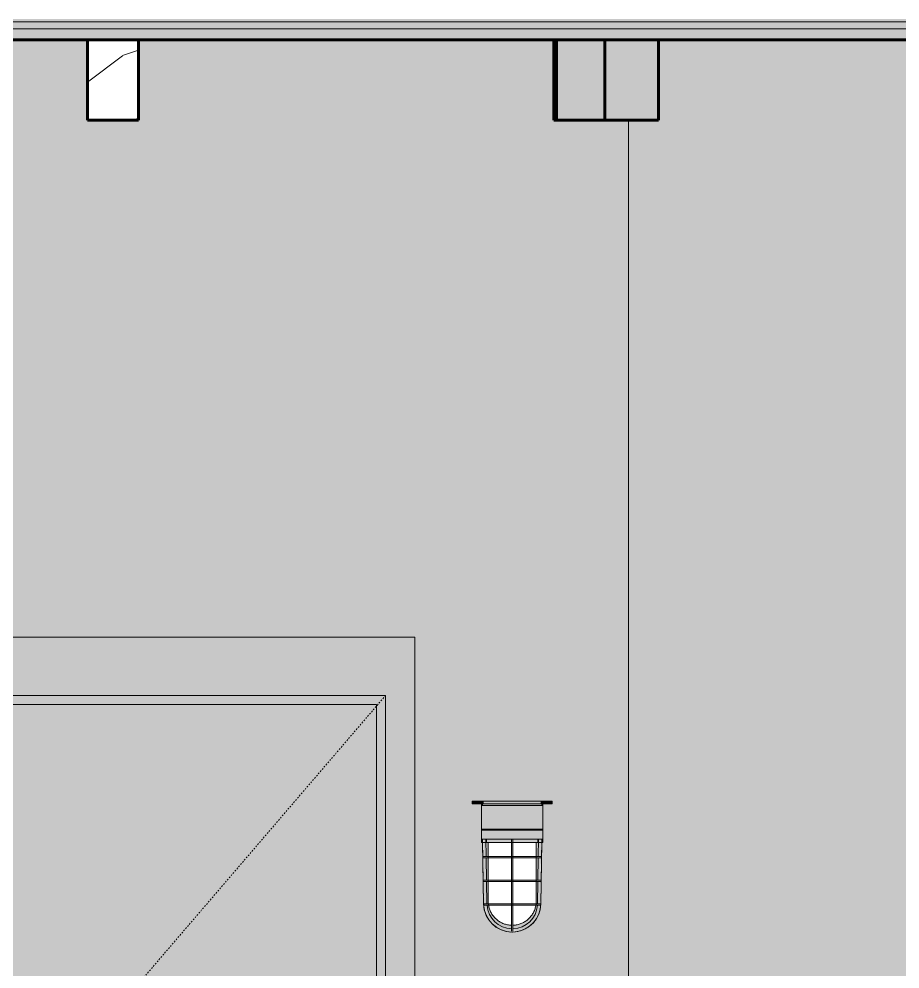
# Model space of a CAD drawing. Header units: inches. Extents: x -3547 to 1646, y 123 to 485.
# Drawn here: x -2695.6 to -2635.1, y 201.2 to 266.4 of the extents above; entities that cross this region are included whole.
import ezdxf

# ---------------------------------------------------------------- set-up
doc = ezdxf.new("R2010")
doc.units = ezdxf.units.IN
doc.header["$MEASUREMENT"] = 0
doc.linetypes.add('Dash 1_16_', pattern=[0.125, 0.0625, -0.0625])
for name, color, linetype, lineweight in [('0-1', 7, 'Continuous', 5), ('0-2', 7, 'Continuous', 9), ('A-DOOR', 31, 'Continuous', 18), ('A-DOOR-1', 31, 'Continuous', 9), ('A-DOOR-2', 31, 'Dash 1_16_', 9), ('A-DOOR-FRAM', 31, 'Continuous', 9), ('A-DOOR-FRAM-1', 31, 'Continuous', 18), ('A-FLOR-1', 8, 'Continuous', 5), ('A-FLOR-2', 250, 'Continuous', 60), ('A-FLOR-MCUT-1', 10, 'Continuous', 18), ('A-FLOR-PATT-1', 7, 'Continuous', 9), ('A-FLOR-PATT-3', 253, 'Continuous', 9), ('E-LITE-EQPM', 33, 'Continuous', 9), ('I-WALL', 2, 'Continuous', 18), ('I-WALL-1', 2, 'Continuous', 5), ('S-BEAM', 12, 'Continuous', 9), ('S-BEAM-1', 250, 'Continuous', 60), ('S-BEAM-3', 35, 'Continuous', 9)]:
    doc.layers.add(name, color=color, linetype=linetype, lineweight=lineweight)
pattern_1 = [(216.87, (-3000.367, 7.997), (23.9897714, 15.993643), [3.998, -35.986]), (206.565, (-2995.569, 5.598), (-7.99708, -7.99662), [8.941, -8.941]), (198.435, (-2995.569, 1.599), (-15.993845, -7.997098), [5.058, -20.23])]

# ---------------------------------------------------------------- blocks, each defined once
blk = doc.blocks.new('CTR - 1st Phase - Shell_rvt-1-INTERIOR ELEVATION - CORRIDOR WEST _202_W_ - 2ND FLOOR - EAST WALL')
at = {"layer": 'A-FLOR-1'}
blk.add_hatch(color=256, dxfattribs=at).paths.add_polyline_path([(-2456.072, 265.75), (-2448.735, 265.75), (-2448.735, 266.25), (-3498.932, 266.25), (-3498.932, 265.75), (-2464.283, 265.75)], flags=0)
at = {"layer": 'A-FLOR-PATT-1'}
h = blk.add_hatch(dxfattribs=at)
h.set_pattern_fill('FP_3', color=256, style=0, pattern_type=2)
h.set_pattern_definition([(0, (-3003.566, 0), (0, 2.399), []), (315, (-3003.566, 0), (2.398506, 0), [3.393, -3.393]), (45, (-3003.566, 0), (2.398506, 0), [3.393, -3.393])])
h.paths.add_polyline_path([(-3277.222, 265), (-2448.735, 265), (-2448.735, 265.75), (-3498.932, 265.75), (-3498.932, 265), (-3285.433, 265)], flags=0)
at = {"layer": 'A-FLOR-PATT-3'}
h = blk.add_hatch(dxfattribs=at)
h.set_pattern_fill('FP_4', color=256, style=0, pattern_type=2)
h.set_pattern_definition([(0, (-3003.566, 0), (7.68, 1.92), [0.634, -5.126, 0.634, -5.126, -30.72]), (0, (-3003.566, 0), (7.68, 1.92), [-11.52, 0.634, -10.886, 0.634, -5.126, -13.44]), (0, (-3003.566, 0), (7.68, 1.92), [-28.8, 0.634, -3.206, 0.634, -8.966]), (120, (-3000.686, 0.96), (-5.502769, 5.691075), [0.634, -5.126, 0.634, -5.126, -30.72]), (120, (-3000.686, 0.96), (-5.502769, 5.691075), [-11.52, 0.634, -10.886, 0.634, -5.126, -13.44]), (120, (-3000.686, 0.96), (-5.502769, 5.691075), [-28.8, 0.634, -3.206, 0.634, -8.966]), (240, (-2999.726, 4.8), (-2.177231, -7.611075), [0.634, -5.126, 0.634, -5.126, -30.72]), (240, (-2999.726, 4.8), (-2.177231, -7.611075), [-11.52, 0.634, -10.886, 0.634, -5.126, -13.44]), (240, (-2999.726, 4.8), (-2.177231, -7.611075), [-28.8, 0.634, -3.206, 0.634, -8.966])])
h.paths.add_polyline_path([(-2456.072, 266.25), (-2448.735, 266.25), (-2448.735, 266.436), (-3498.932, 266.436), (-3498.932, 266.25), (-2464.283, 266.25)], flags=0)
at = {"layer": 'A-FLOR-2'}
blk.add_line((-3498.932, 265), (-2448.735, 265), dxfattribs=at)
at = {"layer": 'A-FLOR-MCUT-1'}
for p, q in [((-2448.735, 266.25), (-3498.932, 266.25)), ((-2448.735, 265.75), (-3498.932, 265.75))]:
    blk.add_line(p, q, dxfattribs=at)
blk = doc.blocks.new('LVL-Laminated Veneer Lumber - 4X6 S_ PINE - NO_ 1-V21-INTERIOR ELEVATION - CORRIDOR WEST _202_W_ - 2ND FLOOR - EAST WALL')
at = {"layer": 'S-BEAM'}
h = blk.add_hatch(dxfattribs=at)
h.set_pattern_fill('FP_7', color=256, style=0, pattern_type=2)
h.set_pattern_definition(pattern_1)
h.paths.add_polyline_path([(-2687.374, 259.5), (-2687.374, 265), (-2690.874, 265), (-2690.874, 259.5)], flags=0)
at = {"layer": 'S-BEAM-1'}
for p, q in [((-2687.374, 265), (-2690.874, 265)), ((-2690.874, 265), (-2690.874, 259.5)), ((-2687.374, 259.5), (-2687.374, 265)), ((-2690.874, 259.5), (-2687.374, 259.5))]:
    blk.add_line(p, q, dxfattribs=at)
blk = doc.blocks.new('LVL-Laminated Veneer Lumber - _2_SISTERED 4X6 PINE-2259914-INTERIOR ELEVATION - CORRIDOR WEST _202_W_ - 2ND FLOOR - EAST WALL')
at = {"layer": 'S-BEAM-3'}
blk.add_hatch(color=256, dxfattribs=at).paths.add_polyline_path([(-3401.674, 259.5), (-3401.674, 265), (-3408.674, 265), (-3408.674, 259.5), (-3402.549, 259.5)], flags=0)
at = {"layer": 'S-BEAM-1'}
for p, q in [((-3401.674, 265), (-3408.674, 265)), ((-3408.674, 265), (-3408.674, 259.5)), ((-3401.674, 259.5), (-3401.674, 265)), ((-3408.674, 259.5), (-3401.674, 259.5))]:
    blk.add_line(p, q, dxfattribs=at)
blk = doc.blocks.new('LVL-Laminated Veneer Lumber - 4X6 S_ PINE - NO_ 1-V22-INTERIOR ELEVATION - CORRIDOR WEST _202_W_ - 2ND FLOOR - EAST WALL')
at = {"layer": 'S-BEAM'}
h = blk.add_hatch(dxfattribs=at)
h.set_pattern_fill('FP_7', color=256, style=0, pattern_type=2)
h.set_pattern_definition(pattern_1)
h.paths.add_polyline_path([(-2658.674, 259.5), (-2658.674, 265), (-2658.874, 265), (-2658.874, 259.5)], flags=0)
at = {"layer": 'S-BEAM-1'}
for p, q in [((-2655.374, 265), (-2658.874, 265)), ((-2658.874, 265), (-2658.874, 259.5)), ((-2655.374, 259.5), (-2655.374, 265)), ((-2658.874, 259.5), (-2655.374, 259.5))]:
    blk.add_line(p, q, dxfattribs=at)
blk = doc.blocks.new('CTR - 1st Phase - Structure_rvt-1-INTERIOR ELEVATION - CORRIDOR WEST _202_W_ - 2ND FLOOR - EAST WALL')
at = {"layer": '0-2'}
for name, p in [('LVL-Laminated Veneer Lumber - 4X6 S_ PINE - NO_ 1-V21-INTERIOR ELEVATION - CORRIDOR WEST _202_W_ - 2ND FLOOR - EAST WALL', (0, 0)), ('LVL-Laminated Veneer Lumber - 4X6 S_ PINE - NO_ 1-V22-INTERIOR ELEVATION - CORRIDOR WEST _202_W_ - 2ND FLOOR - EAST WALL', (0, 0)), ('LVL-Laminated Veneer Lumber - _2_SISTERED 4X6 PINE-2259914-INTERIOR ELEVATION - CORRIDOR WEST _202_W_ - 2ND FLOOR - EAST WALL', (750, 0))]:
    blk.add_blockref(name, p, dxfattribs=at)
blk = doc.blocks.new('Lighting-Flood-Cooper-All-Pro-VT1730-LED - Lighting-Flood-Cooper-All-Pro-VT1730-LED-V23-INTERIOR ELEVATION - CORRIDOR WEST _202_W_ - 2ND FLOOR - EAST WALL')
at = {"layer": 'E-LITE-EQPM'}
for points in [[(-2664.281, 212.562), (-2664.281, 212.75), (-2664.472, 212.75), (-2664.457, 212.562), (-2664.338, 212.562)], [(-2664.281, 212.562), (-2664.072, 212.562), (-2664.072, 212.75), (-2664.281, 212.75)], [(-2663.824, 212.562), (-2663.709, 212.562), (-2663.724, 212.75), (-2664.072, 212.75), (-2664.072, 212.562), (-2663.927, 212.562)], [(-2660.302, 212.562), (-2659.738, 212.562), (-2659.749, 212.75), (-2663.709, 212.75), (-2663.699, 212.562), (-2660.333, 212.562)], [(-2659.624, 212.562), (-2659.375, 212.562), (-2659.375, 212.75), (-2659.738, 212.75), (-2659.726, 212.562), (-2659.643, 212.562)], [(-2659.306, 212.562), (-2659.167, 212.562), (-2659.167, 212.75), (-2659.375, 212.75), (-2659.375, 212.562)], [(-2659.11, 212.562), (-2658.976, 212.562), (-2658.99, 212.75), (-2659.167, 212.75), (-2659.167, 212.562)], [(-2663.824, 210.812), (-2659.624, 210.812), (-2659.624, 212.437), (-2663.824, 212.437), (-2663.824, 211.398)], [(-2663.625, 212.437), (-2659.686, 212.437), (-2659.686, 212.562), (-2663.761, 212.562), (-2663.761, 212.437), (-2663.699, 212.437)], [(-2663.824, 210.125), (-2659.624, 210.125), (-2659.624, 210.75), (-2663.824, 210.75), (-2663.824, 210.656)], [(-2663.313, 210.75), (-2659.655, 210.75), (-2659.655, 210.812), (-2663.792, 210.812), (-2663.792, 210.75), (-2663.324, 210.75)], [(-2663.683, 205.678), (-2663.639, 205.69), (-2663.738, 210.125), (-2663.76, 210.125), (-2663.707, 207.069), (-2663.7, 206.627), (-2663.683, 205.679)], [(-2659.765, 205.678), (-2659.717, 208.652), (-2659.703, 209.176), (-2659.7, 210.125), (-2659.731, 210.125), (-2659.787, 205.679), (-2659.77, 205.679)], [(-2660.049, 207.221), (-2659.763, 207.24), (-2659.79, 207.315), (-2661.677, 207.294), (-2661.724, 207.27), (-2661.764, 207.289), (-2661.771, 207.315), (-2663.67, 207.311), (-2663.684, 207.24), (-2663.439, 207.221), (-2661.771, 207.242), (-2661.756, 207.257), (-2661.724, 207.265), (-2661.677, 207.245), (-2661.677, 207.221), (-2660.074, 207.221)], [(-2659.963, 207.221), (-2659.972, 207.232), (-2659.972, 207.221)], [(-2661.668, 203.752), (-2661.613, 203.765), (-2661.359, 203.79), (-2660.866, 203.952), (-2660.541, 204.158), (-2660.333, 204.34), (-2660.066, 204.662), (-2659.897, 205.022), (-2659.842, 205.157), (-2659.787, 205.449), (-2659.79, 205.679), (-2659.798, 205.664), (-2659.816, 205.613), (-2659.827, 205.606), (-2660.034, 204.828), (-2660.541, 204.206), (-2661.302, 203.844), (-2661.706, 203.826), (-2661.706, 203.77), (-2661.733, 203.776), (-2661.771, 203.844), (-2662.145, 203.844), (-2662.907, 204.206), (-2663.439, 204.86), (-2663.641, 205.613), (-2663.652, 205.626), (-2663.67, 205.679), (-2663.677, 205.679), (-2663.632, 205.283), (-2663.606, 205.157), (-2663.381, 204.662), (-2663.173, 204.402), (-2662.977, 204.206), (-2662.526, 203.925), (-2662.145, 203.805), (-2661.925, 203.762), (-2661.689, 203.753)], [(-2663.404, 205.596), (-2661.77, 205.6), (-2661.747, 205.639), (-2661.699, 205.637), (-2661.681, 205.624), (-2661.677, 205.596), (-2659.794, 205.615), (-2659.821, 205.69), (-2661.682, 205.67), (-2661.731, 205.645), (-2661.758, 205.673), (-2661.771, 205.69), (-2663.647, 205.669), (-2663.65, 205.615), (-2663.42, 205.596), (-2663.412, 205.596)]]:
    blk.add_hatch(color=256, dxfattribs=at).paths.add_polyline_path(points, flags=0)
h = blk.add_hatch(color=256, dxfattribs=at)
h.paths.add_polyline_path([(-2662.145, 203.844), (-2661.771, 203.844), (-2661.781, 203.994), (-2662.593, 204.217), (-2663.224, 204.86), (-2663.455, 205.596), (-2663.619, 205.596), (-2663.412, 204.827), (-2662.906, 204.206), (-2662.386, 203.959)], flags=0)
h.paths.add_polyline_path([(-2661.302, 203.844), (-2660.541, 204.206), (-2660.009, 204.86), (-2659.825, 205.612), (-2660.015, 205.594), (-2660.232, 204.828), (-2660.866, 204.206), (-2661.677, 203.991), (-2661.677, 203.844), (-2661.359, 203.844)], flags=0)
h.paths.add_polyline_path([(-2659.809, 205.686), (-2659.781, 207.237), (-2659.924, 207.221), (-2659.963, 207.221), (-2659.99, 205.69), (-2659.809, 205.686)], flags=0)
h.paths.add_polyline_path([(-2663.639, 205.686), (-2663.555, 205.69), (-2663.458, 205.69), (-2663.484, 207.221), (-2663.666, 207.221), (-2663.639, 205.69)], flags=0)
h.paths.add_polyline_path([(-2659.78, 207.312), (-2659.753, 208.861), (-2659.898, 208.846), (-2659.935, 208.846), (-2659.962, 207.315), (-2659.79, 207.315)], flags=0)
h.paths.add_polyline_path([(-2663.667, 207.312), (-2663.585, 207.315), (-2663.486, 207.321), (-2663.513, 208.846), (-2663.694, 208.846), (-2663.667, 207.315)], flags=0)
h.paths.add_polyline_path([(-2659.752, 208.937), (-2659.731, 210.125), (-2659.913, 210.125), (-2659.933, 208.94), (-2659.762, 208.94)], flags=0)
h.paths.add_polyline_path([(-2663.696, 208.937), (-2663.613, 208.94), (-2663.514, 208.94), (-2663.535, 210.125), (-2663.716, 210.125), (-2663.696, 208.94)], flags=0)
h = blk.add_hatch(color=256, dxfattribs=at)
h.paths.add_polyline_path([(-2663.457, 209.899), (-2661.768, 209.899), (-2661.771, 210.125), (-2663.492, 210.125), (-2663.492, 209.899)], flags=0)
h.paths.add_polyline_path([(-2660.074, 209.899), (-2659.956, 209.899), (-2659.956, 210.125), (-2661.688, 210.107), (-2661.677, 209.899), (-2660.074, 209.899)], flags=0)
h = blk.add_hatch(color=256, dxfattribs=at)
h.paths.add_polyline_path([(-2661.718, 205.678), (-2661.688, 205.69), (-2661.677, 206.235), (-2661.696, 207.261), (-2661.74, 207.265), (-2661.771, 207.242), (-2661.75, 205.679), (-2661.724, 205.678)], flags=0)
h.paths.add_polyline_path([(-2661.733, 207.27), (-2661.684, 207.286), (-2661.677, 207.321), (-2661.699, 208.89), (-2661.691, 208.906), (-2661.677, 208.94), (-2661.697, 210.125), (-2661.759, 210.125), (-2661.771, 209.36), (-2661.751, 208.905), (-2661.754, 208.881), (-2661.771, 208.846), (-2661.749, 207.274), (-2661.74, 207.272)], flags=0)
h.paths.add_polyline_path([(-2661.691, 208.46), (-2661.691, 208.46), (-2661.691, 208.637)], flags=0)
h = blk.add_hatch(color=256, dxfattribs=at)
h.paths.add_polyline_path([(-2663.393, 208.846), (-2661.771, 208.85), (-2661.752, 208.882), (-2661.751, 208.905), (-2661.771, 208.94), (-2663.703, 208.925), (-2663.712, 208.864), (-2663.462, 208.846), (-2663.412, 208.846)], flags=0)
h.paths.add_polyline_path([(-2660.054, 208.846), (-2659.735, 208.864), (-2659.762, 208.94), (-2661.677, 208.919), (-2661.69, 208.882), (-2661.616, 208.846), (-2660.056, 208.846)], flags=0)
h = blk.add_hatch(color=256, dxfattribs=at)
h.paths.add_polyline_path([(-2661.729, 203.762), (-2661.691, 203.784), (-2661.691, 203.835), (-2661.677, 203.844), (-2661.697, 205.636), (-2661.749, 205.639), (-2661.756, 205.631), (-2661.77, 205.596), (-2661.771, 203.844), (-2661.748, 203.826), (-2661.729, 203.764)], flags=0)
h.paths.add_polyline_path([(-2661.724, 205.644), (-2661.682, 205.673), (-2661.697, 205.679), (-2661.758, 205.659), (-2661.724, 205.645)], flags=0)
for p, q in [((-2664.474, 212.75), (-2664.474, 212.562)), ((-2664.472, 212.75), (-2664.281, 212.75)), ((-2664.281, 212.75), (-2664.072, 212.75)), ((-2664.281, 212.562), (-2664.281, 212.75)), ((-2664.072, 212.75), (-2663.709, 212.75)), ((-2659.624, 212.75), (-2663.824, 212.75)), ((-2663.824, 212.75), (-2663.824, 209.899)), ((-2663.709, 212.75), (-2659.738, 212.75)), ((-2663.709, 212.562), (-2663.709, 212.75)), ((-2659.738, 212.75), (-2659.375, 212.75)), ((-2659.738, 212.75), (-2659.738, 212.562)), ((-2659.624, 209.899), (-2659.624, 212.75)), ((-2659.375, 212.75), (-2659.167, 212.75)), ((-2659.167, 212.75), (-2658.976, 212.75)), ((-2659.167, 212.562), (-2659.167, 212.75)), ((-2658.974, 212.562), (-2658.974, 212.75)), ((-2664.281, 212.562), (-2664.472, 212.562)), ((-2664.072, 212.562), (-2664.281, 212.562)), ((-2663.709, 212.562), (-2664.072, 212.562)), ((-2663.824, 212.437), (-2663.824, 210.812)), ((-2663.824, 212.437), (-2659.624, 212.437)), ((-2663.761, 212.562), (-2663.761, 212.437)), ((-2659.738, 212.562), (-2663.709, 212.562)), ((-2659.375, 212.562), (-2659.738, 212.562)), ((-2659.686, 212.437), (-2659.686, 212.562)), ((-2659.624, 210.812), (-2659.624, 212.437)), ((-2659.167, 212.562), (-2659.375, 212.562)), ((-2658.976, 212.562), (-2659.167, 212.562)), ((-2663.824, 210.812), (-2659.624, 210.812)), ((-2663.824, 210.75), (-2663.824, 210.125)), ((-2663.824, 210.75), (-2659.624, 210.75)), ((-2663.792, 210.812), (-2663.792, 210.75)), ((-2659.655, 210.75), (-2659.655, 210.812)), ((-2659.624, 210.125), (-2659.624, 210.75)), ((-2663.824, 210.125), (-2659.624, 210.125)), ((-2663.763, 210.125), (-2663.686, 205.678)), ((-2663.514, 208.94), (-2663.535, 210.125)), ((-2663.492, 210.125), (-2663.492, 209.899)), ((-2661.771, 210.126), (-2661.771, 205.679)), ((-2661.677, 205.679), (-2661.677, 210.126)), ((-2659.956, 209.899), (-2659.956, 210.125)), ((-2659.933, 208.94), (-2659.913, 210.125)), ((-2659.762, 205.678), (-2659.684, 210.125)), ((-2663.824, 209.899), (-2659.624, 209.899)), ((-2663.759, 209.899), (-2663.686, 205.681)), ((-2663.492, 209.899), (-2661.769, 209.899)), ((-2663.374, 209.899), (-2663.374, 205.871)), ((-2661.679, 209.899), (-2659.956, 209.899)), ((-2660.074, 205.871), (-2660.074, 209.899)), ((-2659.688, 209.899), (-2659.762, 205.681)), ((-2663.486, 207.321), (-2663.513, 208.846)), ((-2659.961, 207.321), (-2659.935, 208.855)), ((-2659.903, 208.846), (-2659.876, 208.846)), ((-2663.457, 205.686), (-2663.484, 207.224)), ((-2659.99, 205.686), (-2659.963, 207.23)), ((-2659.922, 207.221), (-2659.903, 207.221)), ((-2661.677, 205.303), (-2661.677, 205.596)), ((-2659.951, 205.596), (-2659.931, 205.596)), ((-2661.771, 203.991), (-2661.771, 204.206)), ((-2661.677, 204.206), (-2661.677, 203.991)), ((-2661.771, 203.844), (-2661.771, 203.978)), ((-2661.677, 203.978), (-2661.677, 203.844))]:
    blk.add_line(p, q, dxfattribs=at)
at = {"layer": 'E-LITE-EQPM', "flags": 128}
for points in [[(-2663.696, 208.846), (-2663.698, 208.846), (-2663.699, 208.846), (-2663.701, 208.846), (-2663.703, 208.846), (-2663.705, 208.847), (-2663.707, 208.847), (-2663.709, 208.848), (-2663.71, 208.848), (-2663.712, 208.849), (-2663.714, 208.85), (-2663.716, 208.85), (-2663.717, 208.851), (-2663.719, 208.852), (-2663.721, 208.853), (-2663.722, 208.854), (-2663.724, 208.855), (-2663.725, 208.856), (-2663.727, 208.858), (-2663.728, 208.859), (-2663.729, 208.86), (-2663.731, 208.861), (-2663.732, 208.863), (-2663.733, 208.864), (-2663.734, 208.866), (-2663.735, 208.867), (-2663.736, 208.869), (-2663.737, 208.871), (-2663.738, 208.872), (-2663.739, 208.874), (-2663.739, 208.876), (-2663.74, 208.878), (-2663.741, 208.879), (-2663.741, 208.881), (-2663.742, 208.883), (-2663.742, 208.885), (-2663.742, 208.887), (-2663.742, 208.889), (-2663.743, 208.89), (-2663.743, 208.892), (-2663.743, 208.894), (-2663.742, 208.896), (-2663.742, 208.898), (-2663.742, 208.9), (-2663.742, 208.902), (-2663.741, 208.903), (-2663.741, 208.905), (-2663.74, 208.907), (-2663.74, 208.909), (-2663.739, 208.911), (-2663.738, 208.912), (-2663.738, 208.914), (-2663.737, 208.916), (-2663.736, 208.917), (-2663.735, 208.919), (-2663.734, 208.92), (-2663.732, 208.922), (-2663.731, 208.923), (-2663.73, 208.925), (-2663.729, 208.926), (-2663.727, 208.927), (-2663.726, 208.929), (-2663.724, 208.93), (-2663.723, 208.931), (-2663.721, 208.932), (-2663.72, 208.933), (-2663.718, 208.934), (-2663.717, 208.935), (-2663.715, 208.936), (-2663.713, 208.936), (-2663.711, 208.937), (-2663.71, 208.938), (-2663.708, 208.938), (-2663.706, 208.938), (-2663.704, 208.939), (-2663.702, 208.939), (-2663.7, 208.939), (-2663.699, 208.94), (-2663.697, 208.94), (-2663.696, 208.94)], [(-2663.696, 208.94), (-2663.694, 208.94), (-2663.689, 208.94), (-2663.682, 208.94), (-2663.671, 208.94), (-2663.656, 208.94), (-2663.639, 208.94)], [(-2659.752, 208.94), (-2659.753, 208.94), (-2659.758, 208.94), (-2659.766, 208.94), (-2659.777, 208.94), (-2659.791, 208.94), (-2659.808, 208.94), (-2659.829, 208.94), (-2659.852, 208.94), (-2659.878, 208.94), (-2659.907, 208.94), (-2659.94, 208.94), (-2659.975, 208.94), (-2660.012, 208.94), (-2660.053, 208.94), (-2660.096, 208.94), (-2660.142, 208.94), (-2660.19, 208.94), (-2660.241, 208.94), (-2660.294, 208.94), (-2660.35, 208.94), (-2660.408, 208.94), (-2660.467, 208.94), (-2660.529, 208.94), (-2660.593, 208.94), (-2660.658, 208.94), (-2660.725, 208.94), (-2660.794, 208.94), (-2660.865, 208.94), (-2660.936, 208.94), (-2661.009, 208.94), (-2661.083, 208.94), (-2661.158, 208.94), (-2661.234, 208.94), (-2661.311, 208.94), (-2661.389, 208.94), (-2661.467, 208.94), (-2661.545, 208.94), (-2661.624, 208.94), (-2661.702, 208.94), (-2661.781, 208.94), (-2661.86, 208.94), (-2661.939, 208.94), (-2662.017, 208.94), (-2662.095, 208.94), (-2662.172, 208.94), (-2662.248, 208.94), (-2662.324, 208.94), (-2662.398, 208.94), (-2662.472, 208.94), (-2662.544, 208.94), (-2662.615, 208.94), (-2662.685, 208.94), (-2662.753, 208.94), (-2662.82, 208.94), (-2662.884, 208.94), (-2662.947, 208.94), (-2663.008, 208.94), (-2663.067, 208.94), (-2663.123, 208.94), (-2663.178, 208.94), (-2663.23, 208.94), (-2663.28, 208.94), (-2663.327, 208.94), (-2663.371, 208.94), (-2663.413, 208.94), (-2663.453, 208.94), (-2663.489, 208.94), (-2663.523, 208.94), (-2663.554, 208.94), (-2663.582, 208.94), (-2663.607, 208.94), (-2663.629, 208.94), (-2663.647, 208.94), (-2663.663, 208.94), (-2663.676, 208.94), (-2663.686, 208.94), (-2663.692, 208.94), (-2663.695, 208.94), (-2663.696, 208.94)], [(-2663.629, 208.846), (-2663.647, 208.846), (-2663.663, 208.846), (-2663.676, 208.846), (-2663.686, 208.846), (-2663.692, 208.846), (-2663.695, 208.846), (-2663.696, 208.846)], [(-2663.696, 208.846), (-2663.694, 208.846), (-2663.689, 208.846), (-2663.682, 208.846), (-2663.671, 208.846), (-2663.656, 208.846), (-2663.639, 208.846), (-2663.619, 208.846), (-2663.596, 208.846), (-2663.569, 208.846), (-2663.54, 208.846), (-2663.508, 208.846), (-2663.473, 208.846), (-2663.435, 208.846), (-2663.394, 208.846), (-2663.351, 208.846), (-2663.305, 208.846), (-2663.257, 208.846), (-2663.206, 208.846), (-2663.153, 208.846), (-2663.098, 208.846), (-2663.04, 208.846), (-2662.98, 208.846), (-2662.918, 208.846), (-2662.855, 208.846), (-2662.789, 208.846), (-2662.722, 208.846), (-2662.653, 208.846), (-2662.583, 208.846), (-2662.511, 208.846), (-2662.438, 208.846), (-2662.364, 208.846), (-2662.289, 208.846), (-2662.213, 208.846), (-2662.136, 208.846), (-2662.059, 208.846), (-2661.981, 208.846), (-2661.903, 208.846), (-2661.824, 208.846), (-2661.745, 208.846), (-2661.666, 208.846), (-2661.587, 208.846), (-2661.509, 208.846), (-2661.431, 208.846), (-2661.353, 208.846), (-2661.276, 208.846), (-2661.199, 208.846), (-2661.124, 208.846), (-2661.049, 208.846), (-2660.975, 208.846), (-2660.903, 208.846), (-2660.832, 208.846), (-2660.762, 208.846), (-2660.694, 208.846), (-2660.628, 208.846), (-2660.563, 208.846), (-2660.5, 208.846), (-2660.44, 208.846), (-2660.381, 208.846), (-2660.324, 208.846), (-2660.27, 208.846), (-2660.218, 208.846), (-2660.168, 208.846), (-2660.121, 208.846), (-2660.076, 208.846), (-2660.034, 208.846), (-2659.995, 208.846), (-2659.958, 208.846), (-2659.924, 208.846), (-2659.894, 208.846), (-2659.866, 208.846), (-2659.841, 208.846), (-2659.819, 208.846), (-2659.8, 208.846), (-2659.784, 208.846), (-2659.772, 208.846), (-2659.762, 208.846), (-2659.756, 208.846), (-2659.752, 208.846), (-2659.752, 208.846)], [(-2659.752, 208.846), (-2659.753, 208.846), (-2659.758, 208.846), (-2659.766, 208.846), (-2659.777, 208.846), (-2659.791, 208.846), (-2659.808, 208.846), (-2659.829, 208.846)], [(-2659.819, 208.94), (-2659.8, 208.94), (-2659.784, 208.94), (-2659.772, 208.94), (-2659.762, 208.94), (-2659.756, 208.94), (-2659.752, 208.94), (-2659.752, 208.94)], [(-2659.752, 208.94), (-2659.75, 208.94), (-2659.748, 208.939), (-2659.746, 208.939), (-2659.744, 208.939), (-2659.742, 208.939), (-2659.741, 208.938), (-2659.739, 208.938), (-2659.737, 208.937), (-2659.735, 208.937), (-2659.734, 208.936), (-2659.732, 208.935), (-2659.73, 208.934), (-2659.728, 208.933), (-2659.727, 208.932), (-2659.725, 208.931), (-2659.724, 208.93), (-2659.722, 208.929), (-2659.721, 208.928), (-2659.719, 208.927), (-2659.718, 208.925), (-2659.717, 208.924), (-2659.716, 208.923), (-2659.714, 208.921), (-2659.713, 208.92), (-2659.712, 208.918), (-2659.711, 208.916), (-2659.71, 208.915), (-2659.71, 208.913), (-2659.709, 208.911), (-2659.708, 208.91), (-2659.707, 208.908), (-2659.707, 208.906), (-2659.706, 208.904), (-2659.706, 208.903), (-2659.706, 208.901), (-2659.705, 208.899), (-2659.705, 208.897), (-2659.705, 208.895), (-2659.705, 208.893), (-2659.705, 208.891), (-2659.705, 208.89), (-2659.705, 208.888), (-2659.705, 208.886), (-2659.706, 208.884), (-2659.706, 208.882), (-2659.707, 208.88), (-2659.707, 208.878), (-2659.708, 208.877), (-2659.708, 208.875), (-2659.709, 208.873), (-2659.71, 208.872), (-2659.711, 208.87), (-2659.712, 208.868), (-2659.713, 208.867), (-2659.714, 208.865), (-2659.715, 208.864), (-2659.716, 208.862), (-2659.717, 208.861), (-2659.719, 208.859), (-2659.72, 208.858), (-2659.722, 208.857), (-2659.723, 208.856), (-2659.724, 208.855), (-2659.726, 208.854), (-2659.728, 208.853), (-2659.729, 208.852), (-2659.731, 208.851), (-2659.733, 208.85), (-2659.734, 208.849), (-2659.736, 208.849), (-2659.738, 208.848), (-2659.74, 208.847), (-2659.741, 208.847), (-2659.743, 208.847), (-2659.745, 208.846), (-2659.747, 208.846), (-2659.749, 208.846), (-2659.751, 208.846), (-2659.752, 208.846)], [(-2663.668, 207.221), (-2663.67, 207.221), (-2663.672, 207.221), (-2663.673, 207.221), (-2663.675, 207.221), (-2663.677, 207.222), (-2663.679, 207.222), (-2663.681, 207.223), (-2663.683, 207.223), (-2663.684, 207.224), (-2663.686, 207.225), (-2663.688, 207.225), (-2663.69, 207.226), (-2663.691, 207.227), (-2663.693, 207.228), (-2663.694, 207.229), (-2663.696, 207.23), (-2663.697, 207.231), (-2663.699, 207.233), (-2663.7, 207.234), (-2663.702, 207.235), (-2663.703, 207.236), (-2663.704, 207.238), (-2663.705, 207.239), (-2663.706, 207.241), (-2663.707, 207.242), (-2663.708, 207.244), (-2663.709, 207.246), (-2663.71, 207.247), (-2663.711, 207.249), (-2663.712, 207.251), (-2663.712, 207.253), (-2663.713, 207.254), (-2663.713, 207.256), (-2663.714, 207.258), (-2663.714, 207.26), (-2663.714, 207.262), (-2663.715, 207.264), (-2663.715, 207.265), (-2663.715, 207.267), (-2663.715, 207.269), (-2663.715, 207.271), (-2663.714, 207.273), (-2663.714, 207.275), (-2663.714, 207.277), (-2663.714, 207.278), (-2663.713, 207.28), (-2663.713, 207.282), (-2663.712, 207.284), (-2663.711, 207.286), (-2663.711, 207.287), (-2663.71, 207.289), (-2663.709, 207.291), (-2663.708, 207.292), (-2663.707, 207.294), (-2663.706, 207.295), (-2663.705, 207.297), (-2663.703, 207.298), (-2663.702, 207.3), (-2663.701, 207.301), (-2663.7, 207.302), (-2663.698, 207.304), (-2663.697, 207.305), (-2663.695, 207.306), (-2663.694, 207.307), (-2663.692, 207.308), (-2663.69, 207.309), (-2663.689, 207.31), (-2663.687, 207.311), (-2663.685, 207.311), (-2663.684, 207.312), (-2663.682, 207.313), (-2663.68, 207.313), (-2663.678, 207.313), (-2663.676, 207.314), (-2663.675, 207.314), (-2663.673, 207.314), (-2663.671, 207.315), (-2663.669, 207.315), (-2663.668, 207.315)], [(-2663.668, 207.315), (-2663.666, 207.315), (-2663.662, 207.315), (-2663.654, 207.315), (-2663.643, 207.315), (-2663.629, 207.315), (-2663.612, 207.315), (-2663.592, 207.315)], [(-2659.78, 207.315), (-2659.781, 207.315), (-2659.786, 207.315), (-2659.794, 207.315), (-2659.804, 207.315), (-2659.818, 207.315), (-2659.835, 207.315), (-2659.855, 207.315), (-2659.878, 207.315), (-2659.904, 207.315), (-2659.933, 207.315), (-2659.965, 207.315), (-2659.999, 207.315), (-2660.037, 207.315), (-2660.077, 207.315), (-2660.119, 207.315), (-2660.164, 207.315), (-2660.212, 207.315), (-2660.262, 207.315), (-2660.315, 207.315), (-2660.369, 207.315), (-2660.426, 207.315), (-2660.485, 207.315), (-2660.546, 207.315), (-2660.609, 207.315), (-2660.673, 207.315), (-2660.74, 207.315), (-2660.807, 207.315), (-2660.877, 207.315), (-2660.947, 207.315), (-2661.019, 207.315), (-2661.092, 207.315), (-2661.166, 207.315), (-2661.241, 207.315), (-2661.317, 207.315), (-2661.393, 207.315), (-2661.47, 207.315), (-2661.547, 207.315), (-2661.625, 207.315), (-2661.703, 207.315), (-2661.781, 207.315), (-2661.858, 207.315), (-2661.936, 207.315), (-2662.013, 207.315), (-2662.089, 207.315), (-2662.165, 207.315), (-2662.241, 207.315), (-2662.315, 207.315), (-2662.389, 207.315), (-2662.461, 207.315), (-2662.533, 207.315), (-2662.603, 207.315), (-2662.671, 207.315), (-2662.739, 207.315), (-2662.804, 207.315), (-2662.868, 207.315), (-2662.93, 207.315), (-2662.99, 207.315), (-2663.048, 207.315), (-2663.104, 207.315), (-2663.157, 207.315), (-2663.209, 207.315), (-2663.258, 207.315), (-2663.304, 207.315), (-2663.348, 207.315), (-2663.39, 207.315), (-2663.428, 207.315), (-2663.464, 207.315), (-2663.498, 207.315), (-2663.528, 207.315), (-2663.556, 207.315), (-2663.58, 207.315), (-2663.602, 207.315), (-2663.62, 207.315), (-2663.636, 207.315), (-2663.648, 207.315), (-2663.658, 207.315), (-2663.664, 207.315), (-2663.667, 207.315), (-2663.668, 207.315)], [(-2663.602, 207.221), (-2663.62, 207.221), (-2663.636, 207.221), (-2663.648, 207.221), (-2663.658, 207.221), (-2663.664, 207.221), (-2663.667, 207.221), (-2663.668, 207.221)], [(-2663.668, 207.221), (-2663.666, 207.221), (-2663.662, 207.221), (-2663.654, 207.221), (-2663.643, 207.221), (-2663.629, 207.221), (-2663.612, 207.221), (-2663.592, 207.221), (-2663.569, 207.221), (-2663.543, 207.221), (-2663.514, 207.221), (-2663.483, 207.221), (-2663.448, 207.221), (-2663.411, 207.221), (-2663.371, 207.221), (-2663.328, 207.221), (-2663.283, 207.221), (-2663.235, 207.221), (-2663.185, 207.221), (-2663.133, 207.221), (-2663.078, 207.221), (-2663.021, 207.221), (-2662.962, 207.221), (-2662.902, 207.221), (-2662.839, 207.221), (-2662.774, 207.221), (-2662.708, 207.221), (-2662.64, 207.221), (-2662.571, 207.221), (-2662.5, 207.221), (-2662.428, 207.221), (-2662.355, 207.221), (-2662.281, 207.221), (-2662.206, 207.221), (-2662.131, 207.221), (-2662.054, 207.221), (-2661.977, 207.221), (-2661.9, 207.221), (-2661.822, 207.221), (-2661.745, 207.221), (-2661.667, 207.221), (-2661.589, 207.221), (-2661.512, 207.221), (-2661.435, 207.221), (-2661.358, 207.221), (-2661.282, 207.221), (-2661.207, 207.221), (-2661.132, 207.221), (-2661.059, 207.221), (-2660.986, 207.221), (-2660.915, 207.221), (-2660.845, 207.221), (-2660.776, 207.221), (-2660.709, 207.221), (-2660.643, 207.221), (-2660.58, 207.221), (-2660.518, 207.221), (-2660.458, 207.221), (-2660.4, 207.221), (-2660.344, 207.221), (-2660.29, 207.221), (-2660.239, 207.221), (-2660.19, 207.221), (-2660.143, 207.221), (-2660.099, 207.221), (-2660.058, 207.221), (-2660.019, 207.221), (-2659.983, 207.221), (-2659.95, 207.221), (-2659.919, 207.221), (-2659.892, 207.221), (-2659.867, 207.221), (-2659.846, 207.221), (-2659.827, 207.221), (-2659.812, 207.221), (-2659.799, 207.221), (-2659.79, 207.221), (-2659.783, 207.221), (-2659.78, 207.221), (-2659.78, 207.221)], [(-2659.78, 207.221), (-2659.781, 207.221), (-2659.786, 207.221), (-2659.794, 207.221), (-2659.804, 207.221), (-2659.818, 207.221), (-2659.835, 207.221), (-2659.855, 207.221)], [(-2659.846, 207.315), (-2659.827, 207.315), (-2659.812, 207.315), (-2659.799, 207.315), (-2659.79, 207.315), (-2659.783, 207.315), (-2659.78, 207.315), (-2659.78, 207.315)], [(-2659.78, 207.315), (-2659.778, 207.315), (-2659.776, 207.314), (-2659.774, 207.314), (-2659.772, 207.314), (-2659.77, 207.314), (-2659.768, 207.313), (-2659.767, 207.313), (-2659.765, 207.312), (-2659.763, 207.312), (-2659.761, 207.311), (-2659.76, 207.31), (-2659.758, 207.309), (-2659.756, 207.308), (-2659.755, 207.307), (-2659.753, 207.306), (-2659.752, 207.305), (-2659.75, 207.304), (-2659.749, 207.303), (-2659.747, 207.302), (-2659.746, 207.3), (-2659.745, 207.299), (-2659.743, 207.298), (-2659.742, 207.296), (-2659.741, 207.295), (-2659.74, 207.293), (-2659.739, 207.291), (-2659.738, 207.29), (-2659.737, 207.288), (-2659.737, 207.286), (-2659.736, 207.285), (-2659.735, 207.283), (-2659.735, 207.281), (-2659.734, 207.279), (-2659.734, 207.278), (-2659.733, 207.276), (-2659.733, 207.274), (-2659.733, 207.272), (-2659.733, 207.27), (-2659.733, 207.268), (-2659.733, 207.266), (-2659.733, 207.265), (-2659.733, 207.263), (-2659.733, 207.261), (-2659.734, 207.259), (-2659.734, 207.257), (-2659.734, 207.255), (-2659.735, 207.253), (-2659.736, 207.252), (-2659.736, 207.25), (-2659.737, 207.248), (-2659.738, 207.247), (-2659.739, 207.245), (-2659.74, 207.243), (-2659.741, 207.242), (-2659.742, 207.24), (-2659.743, 207.239), (-2659.744, 207.237), (-2659.745, 207.236), (-2659.747, 207.234), (-2659.748, 207.233), (-2659.749, 207.232), (-2659.751, 207.231), (-2659.752, 207.23), (-2659.754, 207.229), (-2659.755, 207.228), (-2659.757, 207.227), (-2659.759, 207.226), (-2659.76, 207.225), (-2659.762, 207.224), (-2659.764, 207.224), (-2659.766, 207.223), (-2659.767, 207.222), (-2659.769, 207.222), (-2659.771, 207.222), (-2659.773, 207.221), (-2659.775, 207.221), (-2659.777, 207.221), (-2659.779, 207.221), (-2659.78, 207.221)], [(-2659.762, 205.678), (-2659.8, 205.328), (-2659.899, 204.99), (-2660.058, 204.675), (-2660.271, 204.394), (-2660.53, 204.155), (-2660.828, 203.967), (-2661.155, 203.835), (-2661.5, 203.763), (-2661.852, 203.755), (-2662.2, 203.809), (-2662.533, 203.925), (-2662.84, 204.099), (-2663.111, 204.325), (-2663.337, 204.595), (-2663.511, 204.902), (-2663.627, 205.234), (-2663.686, 205.678)], [(-2663.637, 205.596), (-2663.639, 205.596), (-2663.641, 205.596), (-2663.643, 205.596), (-2663.645, 205.596), (-2663.647, 205.597), (-2663.648, 205.597), (-2663.65, 205.598), (-2663.652, 205.598), (-2663.654, 205.599), (-2663.656, 205.6), (-2663.657, 205.6), (-2663.659, 205.601), (-2663.661, 205.602), (-2663.662, 205.603), (-2663.664, 205.604), (-2663.665, 205.605), (-2663.667, 205.606), (-2663.668, 205.608), (-2663.67, 205.609), (-2663.671, 205.61), (-2663.672, 205.611), (-2663.673, 205.613), (-2663.675, 205.614), (-2663.676, 205.616), (-2663.677, 205.617), (-2663.678, 205.619), (-2663.679, 205.621), (-2663.679, 205.622), (-2663.68, 205.624), (-2663.681, 205.626), (-2663.682, 205.628), (-2663.682, 205.629), (-2663.683, 205.631), (-2663.683, 205.633), (-2663.683, 205.635), (-2663.684, 205.637), (-2663.684, 205.639), (-2663.684, 205.64), (-2663.684, 205.642), (-2663.684, 205.644), (-2663.684, 205.646), (-2663.684, 205.648), (-2663.684, 205.65), (-2663.683, 205.652), (-2663.683, 205.653), (-2663.682, 205.655), (-2663.682, 205.657), (-2663.681, 205.659), (-2663.681, 205.661), (-2663.68, 205.662), (-2663.679, 205.664), (-2663.678, 205.666), (-2663.677, 205.667), (-2663.676, 205.669), (-2663.675, 205.67), (-2663.674, 205.672), (-2663.673, 205.673), (-2663.672, 205.675), (-2663.67, 205.676), (-2663.669, 205.677), (-2663.668, 205.679), (-2663.666, 205.68), (-2663.665, 205.681), (-2663.663, 205.682), (-2663.661, 205.683), (-2663.66, 205.684), (-2663.658, 205.685), (-2663.656, 205.686), (-2663.655, 205.686), (-2663.653, 205.687), (-2663.651, 205.688), (-2663.649, 205.688), (-2663.648, 205.688), (-2663.646, 205.689), (-2663.644, 205.689), (-2663.642, 205.689), (-2663.64, 205.69), (-2663.638, 205.69), (-2663.637, 205.69)], [(-2663.637, 205.69), (-2663.636, 205.69), (-2663.631, 205.69), (-2663.623, 205.69), (-2663.613, 205.69), (-2663.599, 205.69), (-2663.582, 205.69), (-2663.563, 205.69)], [(-2659.81, 205.69), (-2659.812, 205.69), (-2659.816, 205.69), (-2659.824, 205.69), (-2659.835, 205.69), (-2659.848, 205.69), (-2659.865, 205.69), (-2659.885, 205.69), (-2659.907, 205.69), (-2659.933, 205.69), (-2659.961, 205.69), (-2659.992, 205.69), (-2660.026, 205.69), (-2660.063, 205.69), (-2660.103, 205.69), (-2660.144, 205.69), (-2660.189, 205.69), (-2660.236, 205.69), (-2660.285, 205.69), (-2660.337, 205.69), (-2660.391, 205.69), (-2660.447, 205.69), (-2660.505, 205.69), (-2660.564, 205.69), (-2660.626, 205.69), (-2660.69, 205.69), (-2660.755, 205.69), (-2660.822, 205.69), (-2660.89, 205.69), (-2660.96, 205.69), (-2661.03, 205.69), (-2661.102, 205.69), (-2661.175, 205.69), (-2661.249, 205.69), (-2661.323, 205.69), (-2661.399, 205.69), (-2661.474, 205.69), (-2661.55, 205.69), (-2661.627, 205.69), (-2661.703, 205.69), (-2661.78, 205.69), (-2661.856, 205.69), (-2661.932, 205.69), (-2662.008, 205.69), (-2662.084, 205.69), (-2662.158, 205.69), (-2662.233, 205.69), (-2662.306, 205.69), (-2662.378, 205.69), (-2662.45, 205.69), (-2662.52, 205.69), (-2662.589, 205.69), (-2662.657, 205.69), (-2662.723, 205.69), (-2662.787, 205.69), (-2662.85, 205.69), (-2662.911, 205.69), (-2662.97, 205.69), (-2663.027, 205.69), (-2663.082, 205.69), (-2663.135, 205.69), (-2663.185, 205.69), (-2663.234, 205.69), (-2663.279, 205.69), (-2663.323, 205.69), (-2663.363, 205.69), (-2663.402, 205.69), (-2663.437, 205.69), (-2663.47, 205.69), (-2663.5, 205.69), (-2663.527, 205.69), (-2663.551, 205.69), (-2663.572, 205.69), (-2663.59, 205.69), (-2663.606, 205.69), (-2663.618, 205.69), (-2663.627, 205.69), (-2663.634, 205.69), (-2663.637, 205.69), (-2663.637, 205.69)], [(-2663.572, 205.596), (-2663.59, 205.596), (-2663.606, 205.596), (-2663.618, 205.596), (-2663.627, 205.596), (-2663.634, 205.596), (-2663.637, 205.596), (-2663.637, 205.596)], [(-2663.637, 205.596), (-2663.636, 205.596), (-2663.631, 205.596), (-2663.623, 205.596), (-2663.613, 205.596), (-2663.599, 205.596), (-2663.582, 205.596), (-2663.563, 205.596), (-2663.54, 205.596), (-2663.515, 205.596), (-2663.486, 205.596), (-2663.455, 205.596), (-2663.421, 205.596), (-2663.384, 205.596), (-2663.345, 205.596), (-2663.303, 205.596), (-2663.259, 205.596), (-2663.212, 205.596), (-2663.162, 205.596), (-2663.111, 205.596), (-2663.057, 205.596), (-2663.001, 205.596), (-2662.943, 205.596), (-2662.883, 205.596), (-2662.821, 205.596), (-2662.758, 205.596), (-2662.692, 205.596), (-2662.626, 205.596), (-2662.557, 205.596), (-2662.488, 205.596), (-2662.417, 205.596), (-2662.345, 205.596), (-2662.272, 205.596), (-2662.199, 205.596), (-2662.124, 205.596), (-2662.049, 205.596), (-2661.973, 205.596), (-2661.897, 205.596), (-2661.821, 205.596), (-2661.744, 205.596), (-2661.668, 205.596), (-2661.591, 205.596), (-2661.515, 205.596), (-2661.439, 205.596), (-2661.364, 205.596), (-2661.289, 205.596), (-2661.215, 205.596), (-2661.141, 205.596), (-2661.069, 205.596), (-2660.998, 205.596), (-2660.927, 205.596), (-2660.858, 205.596), (-2660.791, 205.596), (-2660.725, 205.596), (-2660.66, 205.596), (-2660.598, 205.596), (-2660.537, 205.596), (-2660.478, 205.596), (-2660.421, 205.596), (-2660.366, 205.596), (-2660.313, 205.596), (-2660.262, 205.596), (-2660.214, 205.596), (-2660.168, 205.596), (-2660.125, 205.596), (-2660.084, 205.596), (-2660.046, 205.596), (-2660.01, 205.596), (-2659.978, 205.596), (-2659.948, 205.596), (-2659.921, 205.596), (-2659.897, 205.596), (-2659.875, 205.596), (-2659.857, 205.596), (-2659.842, 205.596), (-2659.829, 205.596), (-2659.82, 205.596), (-2659.814, 205.596), (-2659.811, 205.596), (-2659.81, 205.596)], [(-2661.79, 204.222), (-2661.856, 204.226), (-2661.921, 204.233), (-2661.987, 204.242), (-2662.052, 204.254), (-2662.116, 204.268), (-2662.18, 204.285), (-2662.243, 204.305), (-2662.305, 204.327), (-2662.366, 204.351), (-2662.427, 204.378), (-2662.486, 204.408), (-2662.544, 204.439), (-2662.6, 204.473), (-2662.655, 204.509), (-2662.709, 204.548), (-2662.761, 204.588), (-2662.812, 204.631), (-2662.86, 204.675), (-2662.907, 204.722), (-2662.952, 204.77), (-2662.995, 204.82), (-2663.036, 204.871), (-2663.075, 204.925), (-2663.112, 204.98), (-2663.147, 205.036), (-2663.179, 205.093), (-2663.209, 205.152), (-2663.236, 205.212), (-2663.262, 205.273), (-2663.284, 205.335), (-2663.304, 205.398), (-2663.322, 205.462), (-2663.337, 205.526), (-2663.35, 205.591), (-2663.36, 205.656), (-2663.367, 205.721), (-2663.372, 205.787), (-2663.374, 205.853), (-2663.374, 205.871)], [(-2661.771, 205.679), (-2661.771, 204.86), (-2661.771, 204.206), (-2661.771, 203.844)], [(-2660.074, 205.871), (-2660.075, 205.805), (-2660.079, 205.739), (-2660.086, 205.674), (-2660.095, 205.608), (-2660.107, 205.543), (-2660.121, 205.479), (-2660.138, 205.415), (-2660.157, 205.352), (-2660.179, 205.29), (-2660.204, 205.229), (-2660.231, 205.168), (-2660.26, 205.109), (-2660.292, 205.051), (-2660.326, 204.995), (-2660.362, 204.939), (-2660.4, 204.886), (-2660.441, 204.834), (-2660.483, 204.783), (-2660.528, 204.734), (-2660.574, 204.687), (-2660.622, 204.642), (-2660.672, 204.599), (-2660.724, 204.558), (-2660.777, 204.519), (-2660.832, 204.483), (-2660.888, 204.448), (-2660.946, 204.416), (-2661.005, 204.386), (-2661.065, 204.358), (-2661.126, 204.333), (-2661.188, 204.311), (-2661.251, 204.29), (-2661.314, 204.273), (-2661.378, 204.258), (-2661.443, 204.245), (-2661.509, 204.235), (-2661.574, 204.228), (-2661.64, 204.223), (-2661.706, 204.221)], [(-2661.677, 203.844), (-2661.677, 204.206), (-2661.677, 204.86), (-2661.677, 205.679)], [(-2659.81, 205.596), (-2659.812, 205.596), (-2659.816, 205.596), (-2659.824, 205.596), (-2659.835, 205.596), (-2659.848, 205.596), (-2659.865, 205.596), (-2659.885, 205.596), (-2659.907, 205.596), (-2659.933, 205.596)], [(-2659.875, 205.69), (-2659.857, 205.69), (-2659.842, 205.69), (-2659.829, 205.69), (-2659.82, 205.69), (-2659.814, 205.69), (-2659.811, 205.69), (-2659.81, 205.69)], [(-2659.81, 205.69), (-2659.808, 205.69), (-2659.806, 205.689), (-2659.805, 205.689), (-2659.803, 205.689), (-2659.801, 205.689), (-2659.799, 205.688), (-2659.797, 205.688), (-2659.795, 205.687), (-2659.794, 205.687), (-2659.792, 205.686), (-2659.79, 205.685), (-2659.789, 205.684), (-2659.787, 205.683), (-2659.785, 205.682), (-2659.784, 205.681), (-2659.782, 205.68), (-2659.781, 205.679), (-2659.779, 205.678), (-2659.778, 205.677), (-2659.777, 205.675), (-2659.775, 205.674), (-2659.774, 205.673), (-2659.773, 205.671), (-2659.772, 205.67), (-2659.771, 205.668), (-2659.77, 205.666), (-2659.769, 205.665), (-2659.768, 205.663), (-2659.767, 205.661), (-2659.767, 205.66), (-2659.766, 205.658), (-2659.765, 205.656), (-2659.765, 205.654), (-2659.764, 205.653), (-2659.764, 205.651), (-2659.764, 205.649), (-2659.764, 205.647), (-2659.763, 205.645), (-2659.763, 205.643), (-2659.763, 205.641), (-2659.763, 205.64), (-2659.764, 205.638), (-2659.764, 205.636), (-2659.764, 205.634), (-2659.765, 205.632), (-2659.765, 205.63), (-2659.766, 205.628), (-2659.766, 205.627), (-2659.767, 205.625), (-2659.768, 205.623), (-2659.768, 205.622), (-2659.769, 205.62), (-2659.77, 205.618), (-2659.771, 205.617), (-2659.772, 205.615), (-2659.773, 205.614), (-2659.775, 205.612), (-2659.776, 205.611), (-2659.777, 205.609), (-2659.779, 205.608), (-2659.78, 205.607), (-2659.781, 205.606), (-2659.783, 205.605), (-2659.784, 205.604), (-2659.786, 205.603), (-2659.788, 205.602), (-2659.789, 205.601), (-2659.791, 205.6), (-2659.793, 205.599), (-2659.795, 205.599), (-2659.796, 205.598), (-2659.798, 205.597), (-2659.8, 205.597), (-2659.802, 205.597), (-2659.804, 205.596), (-2659.805, 205.596), (-2659.807, 205.596), (-2659.809, 205.596), (-2659.81, 205.596)], [(-2661.677, 203.797), (-2661.677, 203.79), (-2661.679, 203.783), (-2661.682, 203.777), (-2661.685, 203.771), (-2661.689, 203.766), (-2661.694, 203.761), (-2661.699, 203.757), (-2661.711, 203.752), (-2661.722, 203.75), (-2661.731, 203.751), (-2661.739, 203.753), (-2661.746, 203.756), (-2661.756, 203.764), (-2661.762, 203.771), (-2661.766, 203.777), (-2661.769, 203.787), (-2661.771, 203.797)]]:
    blk.add_lwpolyline(points, dxfattribs=at)
at = {"layer": 'E-LITE-EQPM'}
for centre, radius, start, end in [((-2661.724, 205.715), 1.962, 181, 359), ((-2661.724, 205.713), 1.734, 183.96753, 268.50475), ((-2661.724, 205.713), 1.734, 271.62035, 355.99653)]:
    blk.add_arc(centre, radius, start, end, dxfattribs=at)
blk = doc.blocks.new('HOLLOW METAL - UNIT DOOR-V24-INTERIOR ELEVATION - CORRIDOR WEST _202_W_ - 2ND FLOOR - EAST WALL')
at = {"layer": 'A-DOOR'}
h = blk.add_hatch(color=256, dxfattribs=at)
h.paths.add_polyline_path([(-2671.036, 136), (-2671.036, 219.375), (-2705.786, 219.375), (-2705.786, 136), (-2677.782, 136)], flags=0)
h.paths.add_polyline_path([(-2673.266, 174.819), (-2673.572, 174.859), (-2673.856, 174.977), (-2674.101, 175.165), (-2674.289, 175.409), (-2674.37, 175.606), (-2678.089, 175.62), (-2678.089, 176.394), (-2674.37, 176.394), (-2674.289, 176.591), (-2674.101, 176.835), (-2673.856, 177.023), (-2673.572, 177.141), (-2673.266, 177.181), (-2672.96, 177.141), (-2672.675, 177.023), (-2672.431, 176.835), (-2672.243, 176.591), (-2672.125, 176.306), (-2672.085, 176), (-2672.125, 175.694), (-2672.243, 175.409), (-2672.431, 175.165), (-2672.675, 174.977), (-2672.96, 174.859)], flags=0)
for points in [[(-2673.266, 174.819), (-2672.96, 174.859), (-2672.65, 174.996), (-2672.431, 175.165), (-2672.243, 175.409), (-2672.125, 175.694), (-2672.085, 176), (-2672.125, 176.306), (-2672.243, 176.591), (-2672.431, 176.835), (-2672.675, 177.023), (-2672.96, 177.141), (-2673.266, 177.181), (-2673.572, 177.141), (-2673.856, 177.023), (-2674.101, 176.835), (-2674.289, 176.591), (-2674.356, 176.394), (-2673.348, 176.38), (-2673.364, 176.394), (-2673.207, 176.357), (-2673.103, 176.291), (-2673.062, 176.247), (-2672.996, 176.13), (-2672.984, 176.102), (-2672.972, 175.993), (-2673.013, 175.828), (-2673.066, 175.748), (-2673.086, 175.721), (-2673.217, 175.639), (-2673.297, 175.615), (-2673.466, 175.614), (-2673.538, 175.619), (-2674.37, 175.606), (-2674.289, 175.409), (-2674.101, 175.165), (-2673.856, 174.977), (-2673.572, 174.859)], [(-2676.756, 176), (-2673.955, 176), (-2673.955, 176.394), (-2678.089, 176.38), (-2678.089, 176), (-2677.782, 176)], [(-2673.615, 176), (-2672.971, 176), (-2673, 176.14), (-2673.066, 176.252), (-2673.149, 176.327), (-2673.243, 176.372), (-2673.276, 176.382), (-2673.455, 176.384), (-2673.555, 176.384), (-2673.955, 176.38), (-2673.955, 176), (-2673.677, 176)], [(-2674.61, 175.606), (-2673.955, 175.62), (-2673.955, 176), (-2678.089, 176), (-2678.089, 175.606), (-2674.703, 175.606)]]:
    blk.add_hatch(color=256, dxfattribs=at).paths.add_polyline_path(points, flags=0)
h = blk.add_hatch(color=256, dxfattribs=at)
h.paths.add_polyline_path([(-2673.086, 175.722), (-2672.993, 175.878), (-2672.984, 175.898), (-2672.984, 176), (-2673.021, 176), (-2673.08, 175.748)], flags=0)
h.paths.add_polyline_path([(-2673.955, 175.606), (-2673.922, 175.619), (-2673.262, 175.62), (-2673.153, 175.67), (-2673.086, 175.748), (-2673.021, 176), (-2673.955, 176), (-2673.955, 175.62)], flags=0)
at = {"layer": 'A-DOOR-FRAM-1'}
for points in [[(-2668.411, 136), (-2668.411, 224), (-2708.411, 224), (-2708.411, 136), (-2706.411, 136), (-2706.411, 220), (-2670.411, 220), (-2670.411, 136)], [(-2671.036, 136), (-2670.411, 136), (-2670.411, 220), (-2706.411, 220), (-2706.411, 136), (-2705.786, 136), (-2705.786, 219.375), (-2671.036, 219.375), (-2671.036, 143.282)]]:
    blk.add_hatch(color=256, dxfattribs=at).paths.add_polyline_path(points, flags=0)
at = {"layer": 'A-DOOR-1'}
for p, q in [((-2673.955, 176.394), (-2678.089, 176.394)), ((-2678.089, 176), (-2678.089, 176.394)), ((-2678.089, 175.606), (-2678.089, 176)), ((-2678.089, 175.606), (-2673.955, 175.606))]:
    blk.add_line(p, q, dxfattribs=at)
at = {"layer": 'A-DOOR-1', "flags": 128}
for points in [[(-2673.677, 176.394), (-2673.698, 176.394), (-2673.719, 176.394), (-2673.741, 176.394), (-2673.763, 176.394), (-2673.786, 176.394), (-2673.808, 176.394), (-2673.831, 176.394), (-2673.855, 176.394), (-2673.878, 176.394), (-2673.901, 176.394), (-2673.925, 176.394), (-2673.949, 176.394), (-2673.955, 176.394)], [(-2673.364, 176.394), (-2673.365, 176.394), (-2673.366, 176.394), (-2673.369, 176.394), (-2673.372, 176.394), (-2673.376, 176.394), (-2673.381, 176.394), (-2673.387, 176.394), (-2673.394, 176.394), (-2673.402, 176.394), (-2673.411, 176.394), (-2673.421, 176.394), (-2673.431, 176.394), (-2673.442, 176.394), (-2673.455, 176.394), (-2673.468, 176.394), (-2673.481, 176.394), (-2673.496, 176.394), (-2673.511, 176.394), (-2673.527, 176.394), (-2673.543, 176.394), (-2673.561, 176.394), (-2673.579, 176.394), (-2673.597, 176.394), (-2673.616, 176.394), (-2673.636, 176.394), (-2673.656, 176.394), (-2673.677, 176.394)], [(-2673.955, 175.606), (-2673.931, 175.606), (-2673.908, 175.606), (-2673.884, 175.606), (-2673.861, 175.606), (-2673.838, 175.606), (-2673.815, 175.606), (-2673.792, 175.606), (-2673.769, 175.606), (-2673.747, 175.606), (-2673.725, 175.606), (-2673.703, 175.606), (-2673.682, 175.606), (-2673.661, 175.606), (-2673.641, 175.606), (-2673.621, 175.606), (-2673.602, 175.606), (-2673.584, 175.606), (-2673.566, 175.606), (-2673.548, 175.606), (-2673.531, 175.606), (-2673.515, 175.606), (-2673.5, 175.606), (-2673.485, 175.606), (-2673.471, 175.606), (-2673.458, 175.606), (-2673.446, 175.606), (-2673.434, 175.606), (-2673.423, 175.606), (-2673.413, 175.606), (-2673.404, 175.606), (-2673.396, 175.606), (-2673.389, 175.606), (-2673.383, 175.606), (-2673.377, 175.606), (-2673.373, 175.606), (-2673.369, 175.606), (-2673.367, 175.606), (-2673.365, 175.606), (-2673.364, 175.606)]]:
    blk.add_lwpolyline(points, dxfattribs=at)
at = {"layer": 'A-DOOR-1'}
for start, end in [(0, 160.36566), (199.56325, 0)]:
    blk.add_arc((-2673.266, 176), 1.181, start, end, dxfattribs=at)
at = {"layer": 'A-DOOR-2'}
for p, q in [((-2670.411, 220), (-2706.411, 178)), ((-2706.411, 178), (-2670.411, 136))]:
    blk.add_line(p, q, dxfattribs=at)
at = {"layer": 'A-DOOR-FRAM'}
for p, q in [((-2708.411, 136), (-2708.411, 224)), ((-2668.411, 224), (-2708.411, 224)), ((-2668.411, 136), (-2668.411, 224)), ((-2706.411, 136), (-2706.411, 220)), ((-2706.411, 220), (-2670.411, 220)), ((-2670.411, 220), (-2670.411, 136)), ((-2705.786, 136), (-2705.786, 219.375)), ((-2705.786, 219.375), (-2671.036, 219.375)), ((-2671.036, 219.375), (-2671.036, 136))]:
    blk.add_line(p, q, dxfattribs=at)

msp = doc.modelspace()

# ---------------------------------------------------------------- hatches: boundary and pattern name
at = {"layer": 'I-WALL'}
msp.add_hatch(color=256, dxfattribs=at).paths.add_polyline_path([(-2644.749, 136), (-2511.059, 136), (-2511.059, 265), (-2519.124, 265), (-2519.124, 259.5), (-2634.499, 259.5), (-2634.499, 265), (-2644.749, 265), (-2644.749, 201.206)], flags=0)
at = {"layer": 'I-WALL-1'}
h = msp.add_hatch(color=256, dxfattribs=at)
h.paths.add_polyline_path([(-2668.411, 136), (-2653.749, 136), (-2653.749, 259.5), (-2658.874, 259.5), (-2658.874, 265), (-2687.374, 265), (-2687.374, 259.5), (-2690.874, 259.5), (-2690.874, 265), (-2718.974, 265), (-2718.974, 241.825), (-2718.768, 241.825), (-2718.768, 241.075), (-2718.974, 241.075), (-2718.974, 136), (-2708.411, 136), (-2708.411, 224), (-2668.411, 224), (-2668.411, 143.434)], flags=0)
h.paths.add_polyline_path([(-2661.668, 203.752), (-2662.006, 203.776), (-2662.386, 203.874), (-2662.582, 203.953), (-2662.995, 204.218), (-2663.215, 204.449), (-2663.439, 204.77), (-2663.551, 205.022), (-2663.606, 205.157), (-2663.661, 205.449), (-2663.695, 206.202), (-2663.757, 209.848), (-2663.763, 210.125), (-2663.824, 210.125), (-2663.824, 210.75), (-2663.792, 210.75), (-2663.792, 210.812), (-2663.824, 210.812), (-2663.805, 212.437), (-2663.761, 212.437), (-2663.761, 212.563), (-2664.472, 212.563), (-2664.457, 212.75), (-2658.976, 212.75), (-2658.99, 212.563), (-2659.686, 212.563), (-2659.686, 212.437), (-2659.624, 212.437), (-2659.624, 210.812), (-2659.655, 210.812), (-2659.655, 210.75), (-2659.624, 210.75), (-2659.624, 210.125), (-2659.687, 210.125), (-2659.738, 207.068), (-2659.752, 206.513), (-2659.773, 205.634), (-2659.815, 205.283), (-2659.842, 205.157), (-2660.066, 204.662), (-2660.378, 204.287), (-2660.741, 204.025), (-2660.921, 203.925), (-2661.408, 203.776), (-2661.623, 203.762)], flags=0)
h.paths.add_polyline_path([(-2661.677, 203.991), (-2660.865, 204.206), (-2660.222, 204.864), (-2660.027, 205.596), (-2660.129, 205.579), (-2660.322, 205.017), (-2660.778, 204.549), (-2660.964, 204.411), (-2661.239, 204.305), (-2661.492, 204.245), (-2661.677, 204.206), (-2661.677, 204.025)], flags=0)
h.paths.add_polyline_path([(-2661.771, 203.991), (-2661.771, 204.226), (-2662.14, 204.282), (-2662.434, 204.388), (-2662.593, 204.486), (-2663.16, 205.075), (-2663.3, 205.596), (-2663.433, 205.596), (-2663.203, 204.816), (-2662.582, 204.206), (-2661.781, 203.994)], flags=0)
h.paths.add_polyline_path([(-2660.074, 205.69), (-2659.99, 205.69), (-2659.972, 207.221), (-2660.074, 207.221), (-2660.074, 205.871), (-2660.1, 205.69)], flags=0)
h.paths.add_polyline_path([(-2663.42, 205.69), (-2663.328, 205.701), (-2663.374, 205.871), (-2663.374, 207.221), (-2663.484, 207.221), (-2663.439, 205.69), (-2663.426, 205.69)], flags=0)
h.paths.add_polyline_path([(-2663.457, 207.315), (-2663.374, 207.321), (-2663.393, 208.846), (-2663.513, 208.846), (-2663.475, 207.315)], flags=0)
h.paths.add_polyline_path([(-2660.074, 207.315), (-2659.961, 207.321), (-2659.947, 208.846), (-2660.074, 208.846), (-2660.074, 207.321)], flags=0)
h.paths.add_polyline_path([(-2663.514, 208.94), (-2663.374, 208.94), (-2663.374, 209.899), (-2663.492, 209.899), (-2663.492, 210.125), (-2663.535, 210.125), (-2663.522, 209.36)], flags=0)
h.paths.add_polyline_path([(-2660.074, 208.94), (-2659.933, 208.94), (-2659.913, 210.125), (-2659.956, 210.125), (-2659.956, 209.899), (-2660.074, 209.897), (-2660.074, 208.96)], flags=0)
msp.add_hatch(color=256, dxfattribs=at).paths.add_polyline_path([(-2653.749, 136), (-2644.749, 136), (-2644.749, 265), (-2651.674, 265), (-2651.674, 259.5), (-2653.749, 259.5), (-2653.749, 144.284)], flags=0)

# ---------------------------------------------------------------- linework, layer by layer
at = {"layer": 'I-WALL'}
msp.add_line((-2653.749, 136), (-2653.749, 259.5), dxfattribs=at)

# ---------------------------------------------------------------- block references
at = {"layer": '0-1'}
for name in ['CTR - 1st Phase - Shell_rvt-1-INTERIOR ELEVATION - CORRIDOR WEST _202_W_ - 2ND FLOOR - EAST WALL', 'CTR - 1st Phase - Structure_rvt-1-INTERIOR ELEVATION - CORRIDOR WEST _202_W_ - 2ND FLOOR - EAST WALL']:
    msp.add_blockref(name, (0, 0), dxfattribs=at)
at = {"layer": 'A-DOOR'}
msp.add_blockref('HOLLOW METAL - UNIT DOOR-V24-INTERIOR ELEVATION - CORRIDOR WEST _202_W_ - 2ND FLOOR - EAST WALL', (0, 0), dxfattribs=at)
at = {"layer": 'E-LITE-EQPM'}
msp.add_blockref('Lighting-Flood-Cooper-All-Pro-VT1730-LED - Lighting-Flood-Cooper-All-Pro-VT1730-LED-V23-INTERIOR ELEVATION - CORRIDOR WEST _202_W_ - 2ND FLOOR - EAST WALL', (0, 0), dxfattribs=at)

doc.saveas('drawing.dxf')
